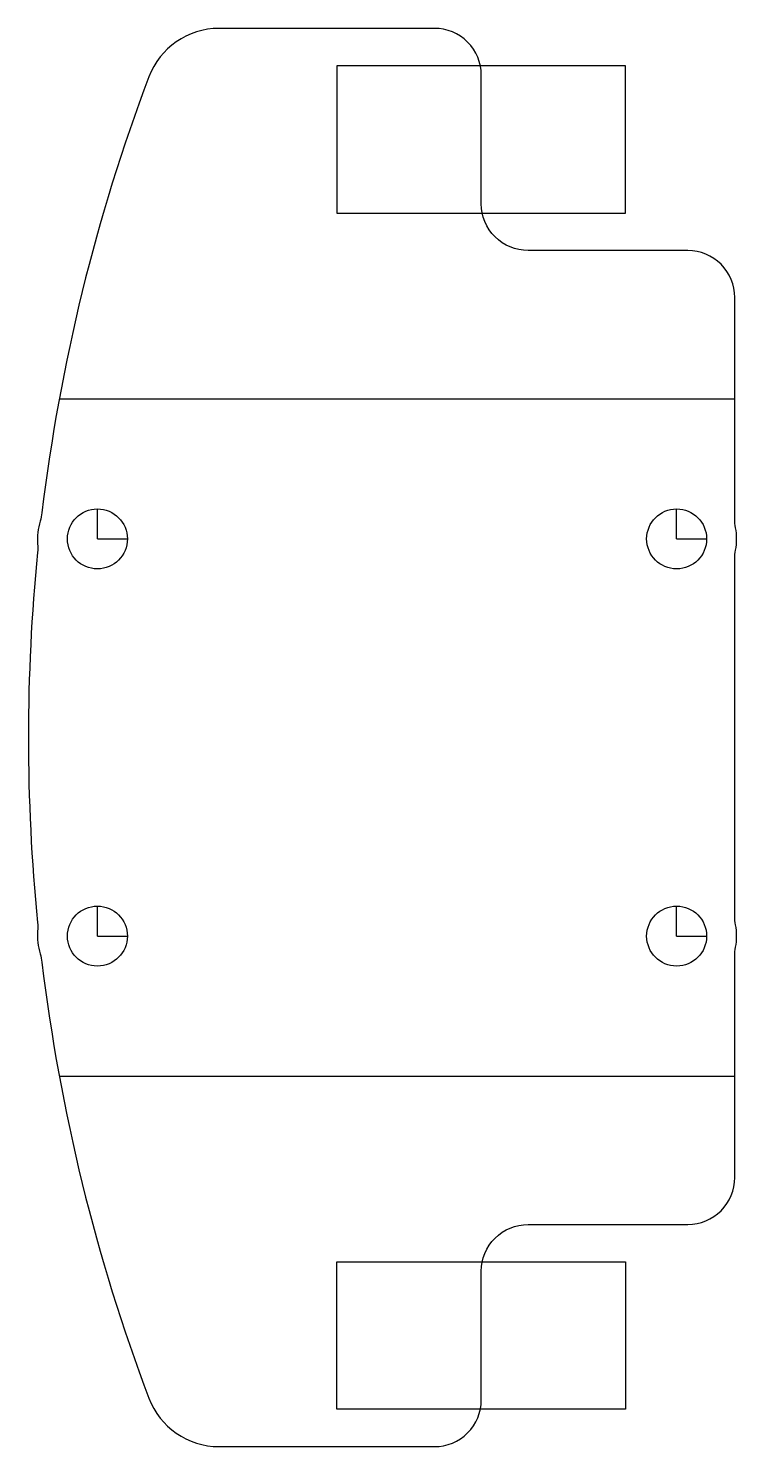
# Model space of a CAD drawing. Header units: millimetres. Extents: x -100 to -62.2, y -37.9 to 37.9.
import ezdxf

# ---------------------------------------------------------------- set-up
doc = ezdxf.new("R2010")
doc.units = ezdxf.units.MM
doc.layers.get('0').update_dxf_attribs({"linetype": 'CONTINUOUS'})

msp = doc.modelspace()

# ---------------------------------------------------------------- linework, layer by layer
for p, q in [((-98.352, 18.08), (-62.314, 18.08)), ((-96.318, 10.6), (-96.318, 12.2)), ((-65.414, 10.6), (-65.414, 12.2)), ((-96.318, 10.6), (-94.718, 10.6)), ((-65.414, 10.6), (-63.814, 10.6)), ((-96.318, -10.6), (-96.318, -9)), ((-65.414, -10.6), (-65.414, -9)), ((-96.318, -10.6), (-94.718, -10.6)), ((-65.414, -10.6), (-63.814, -10.6)), ((-98.352, -18.08), (-62.314, -18.08))]:
    msp.add_line(p, q)
msp.add_lwpolyline([(-93.575, -35.266, 0.312183), (-89.832, -37.855), (-78.337, -37.855, 0.414214), (-75.837, -35.355), (-75.837, -28.495, -0.414214), (-73.337, -25.995), (-64.814, -25.995, 0.414214), (-62.314, -23.495), (-62.314, -11.663, -0.046932), (-62.27, -11.197, 0.094072), (-62.27, -10.003, -0.046932), (-62.314, -9.537), (-62.314, 9.537, -0.046932), (-62.27, 10.003, 0.094072), (-62.27, 11.197, -0.046932), (-62.314, 11.663), (-62.314, 23.495, 0.414214), (-64.814, 25.995), (-73.337, 25.995, -0.414214), (-75.837, 28.495), (-75.837, 35.355, 0.414214), (-78.337, 37.855), (-89.832, 37.855, 0.312183), (-93.575, 35.266, 0.060106), (-99.278, 11.999, -0.045615), (-99.373, 11.554, 0.096801), (-99.507, 10.333, -0.045615), (-99.511, 9.878, 0.049512), (-99.511, -9.878, -0.045615), (-99.507, -10.333, 0.096801), (-99.373, -11.554, -0.045615), (-99.278, -11.999, 0.060106)], format="xyb", close=True)
for points in [[(-68.137, 35.855), (-83.537, 35.855), (-83.537, 27.995), (-68.137, 27.995)], [(-68.137, -35.855), (-83.537, -35.855), (-83.537, -27.995), (-68.137, -27.995)]]:
    msp.add_lwpolyline(points, close=True)
for centre in [(-96.318, 10.6), (-65.414, 10.6), (-96.318, -10.6), (-65.414, -10.6)]:
    msp.add_circle(centre, 1.6)

doc.saveas('drawing.dxf')
